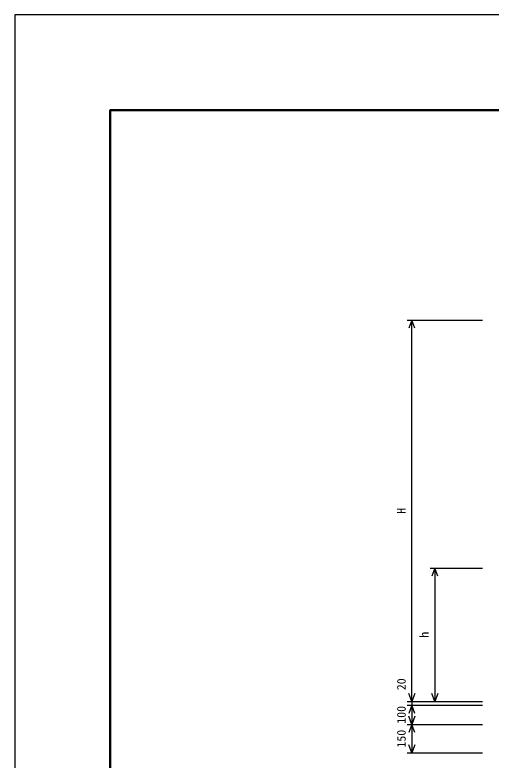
# Model space of a CAD drawing. Units: millimetres, scale not verified. Extents: x -50400 to 50400, y -17820 to 17820.
# Drawn here: x -50400 to -44402, y 8440 to 17820 of the extents above; entities that cross this region are included whole.
import ezdxf
from ezdxf.enums import TextEntityAlignment as Align

# ---------------------------------------------------------------- set-up
doc = ezdxf.new("R2010")
doc.units = ezdxf.units.MM
doc.header["$LTSCALE"] = 60
for name, color, linetype, lineweight in [('0-1_DIM', 7, 'Continuous', 25), ('0-2_Defpoints', 5, 'Continuous', 25), ('0-9_WAKU', 3, 'Continuous', 25)]:
    doc.layers.add(name, color=color, linetype=linetype, lineweight=lineweight)
doc.styles.add('ＭＳ ゴシック', font='')
doc.styles.get('ＭＳ ゴシック').set_extended_font_data('MS Gothic')

msp = doc.modelspace()

# ---------------------------------------------------------------- linework, layer by layer
at = {"layer": '0-1_DIM'}
for p, q in [((-45459.16, 13978.18), (-44511.16, 13978.18)), ((-45399.16, 9178.18), (-45399.16, 13978.18)), ((-45171.16, 10858.18), (-44511.16, 10858.18)), ((-45111.16, 10858.18), (-45111.16, 9178.18)), ((-45459.16, 9178.18), (-44511.16, 9178.18)), ((-45459.16, 9130.18), (-44511.16, 9130.18)), ((-45399.16, 9178.18), (-45399.16, 9130.18)), ((-45399.16, 9130.18), (-45399.16, 8890.18)), ((-45459.16, 8890.18), (-44511.16, 8890.18)), ((-45399.16, 8890.18), (-45399.16, 8530.18)), ((-45459.16, 8530.18), (-44511.16, 8530.18))]:
    msp.add_line(p, q, dxfattribs=at)
for points in [[(-45362.23, 13876.69), (-45399.16, 13978.18), (-45436.1, 13876.69)], [(-45074.23, 10756.69), (-45111.16, 10858.18), (-45148.1, 10756.69)], [(-45362.23, 9279.66), (-45399.16, 9178.18), (-45436.1, 9279.66)], [(-45074.23, 9279.66), (-45111.16, 9178.18), (-45148.1, 9279.66)], [(-45362.23, 9028.69), (-45399.16, 9130.18), (-45436.1, 9028.69)], [(-45362.23, 8991.66), (-45399.16, 8890.18), (-45436.1, 8991.66)], [(-45362.23, 8788.69), (-45399.16, 8890.18), (-45436.1, 8788.69)], [(-45362.23, 8631.66), (-45399.16, 8530.18), (-45436.1, 8631.66)]]:
    msp.add_lwpolyline(points, dxfattribs=at)
at = {"layer": '0-2_Defpoints'}
msp.add_lwpolyline([(-50400, -17820), (0, -17820), (0, 17820), (-50400, 17820)], close=True, dxfattribs=at)
at = {"layer": '0-9_WAKU', "lineweight": 50}
msp.add_lwpolyline([(-49200, -16620), (-1200, -16620), (-1200, 16620), (-49200, 16620)], close=True, dxfattribs=at)

# ---------------------------------------------------------------- texts
at = {"layer": '0-1_DIM', "style": 'ＭＳ ゴシック'}
for s, p in [('H', (-45444.16, 11540.68)), ('h', (-45156.16, 9980.68)), ('20', (-45444.16, 9320.03)), ('100', (-45444.16, 8897.68)), ('150', (-45444.16, 8597.68))]:
    msp.add_text(s, height=110, rotation=90, dxfattribs=at).set_placement(p, align=Align.BOTTOM_LEFT)

doc.saveas('drawing.dxf')
